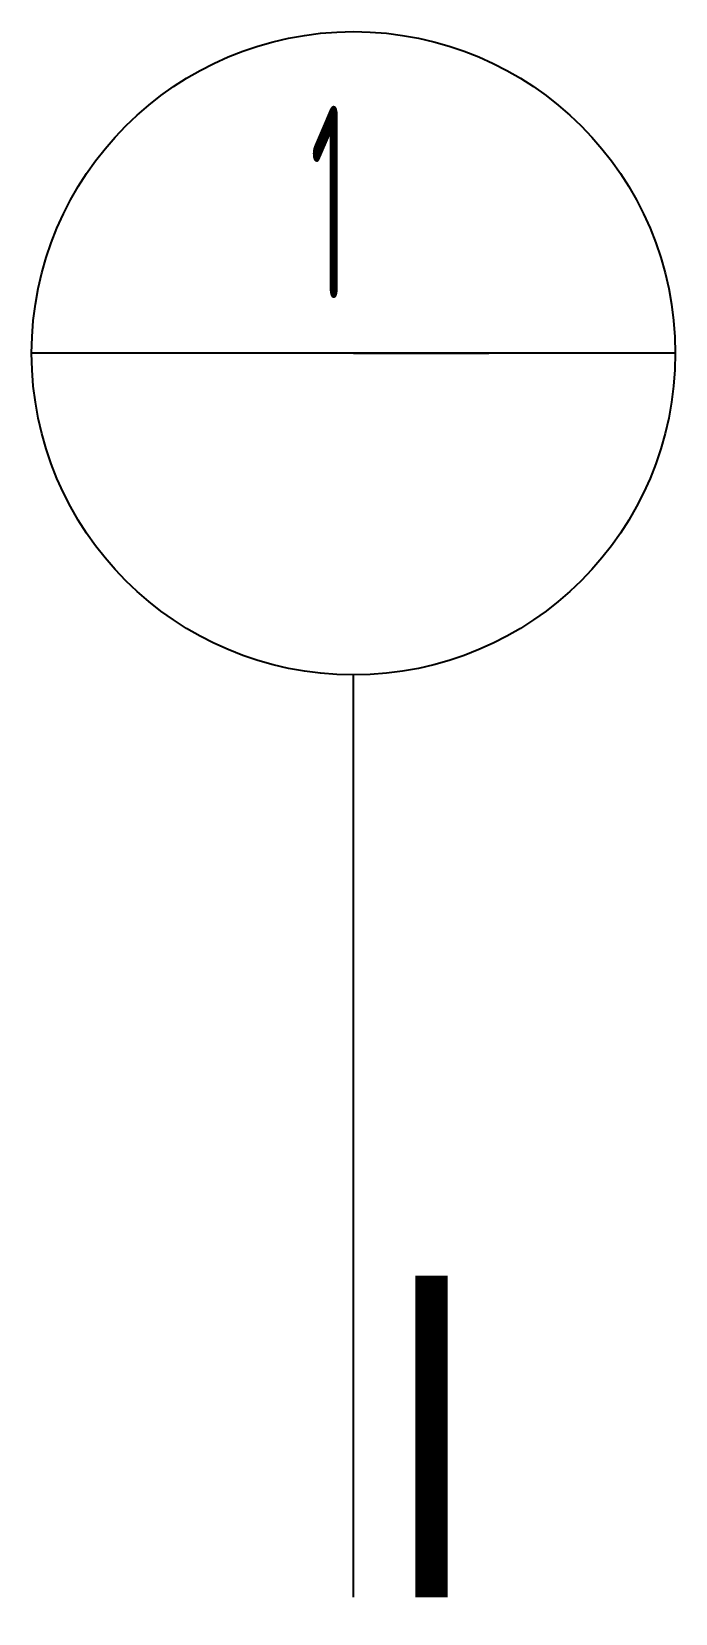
# Model space of a CAD drawing. Extents: x -494 to 506, y -881 to 1578.
import ezdxf
from ezdxf.enums import TextEntityAlignment as Align

# ---------------------------------------------------------------- set-up
doc = ezdxf.new("R2010")
doc.units = 0
doc.header["$LTSCALE"] = 1000
doc.header["$MEASUREMENT"] = 0
doc.layers.add('PUB_TEXT', color=7, linetype='Continuous')
doc.styles.add('国标', font='gbenor.shx', dxfattribs={"bigfont": 'gbcbig.shx'})

msp = doc.modelspace()

# ---------------------------------------------------------------- linework, layer by layer
at = {"color": 4}
for p, q in [((505.6, 1077.7), (-494.4, 1077.7)), ((5.6, 1077.7), (215.8, 1077.7)), ((5.6, -856.2), (5.6, 577.7))]:
    msp.add_line(p, q, dxfattribs=at)
at = {"color": 4, "const_width": 50}
msp.add_lwpolyline([(126.7, -856.2), (126.7, -356.2)], dxfattribs=at)
at = {"color": 4}
msp.add_circle((5.6, 1077.7), 500, dxfattribs=at)

# ---------------------------------------------------------------- texts
at = {"layer": 'PUB_TEXT', "color": 7, "style": '国标', "width": 0.689134}
msp.add_text('1', height=300, dxfattribs=at).set_placement((-61.9, 1162.6), (-1.6, 1162.6), align=Align.FIT)

doc.saveas('drawing.dxf')
